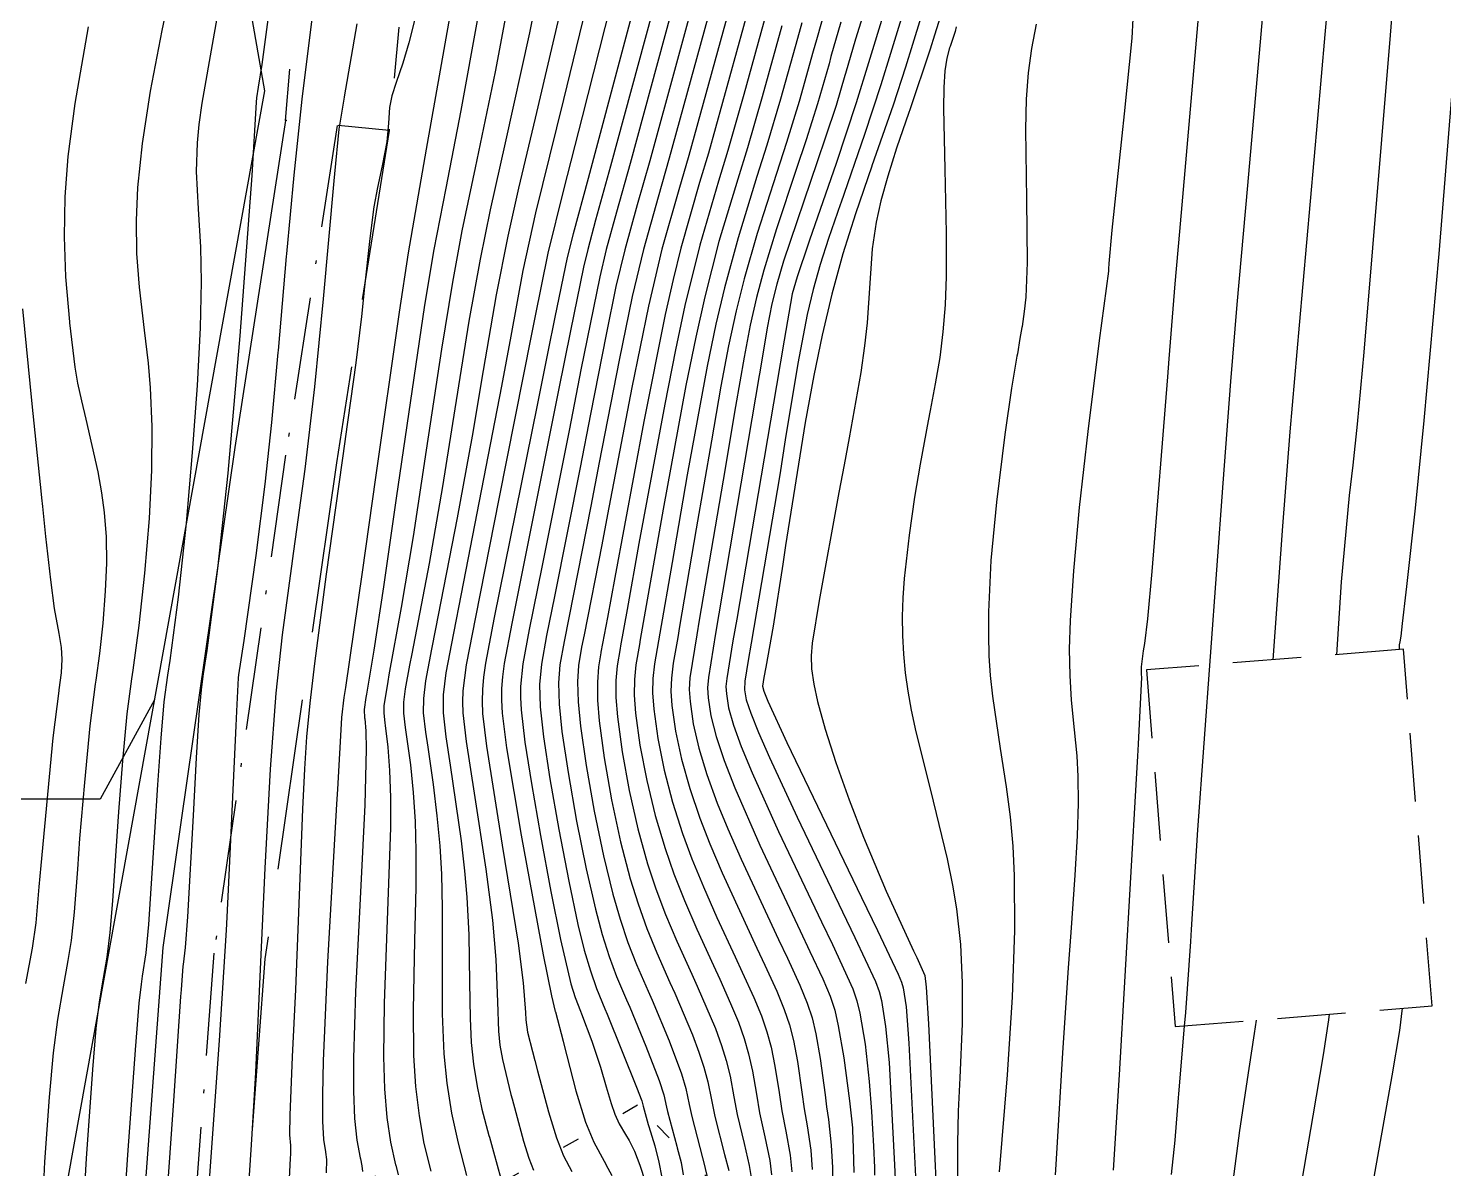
# Model space of a CAD drawing. Header units: metres. Extents: x 1233805 to 1234355, y 654698 to 655114.
# Drawn here: x 1234272.36 to 1234313.73, y 655046.68 to 655080.02 of the extents above; entities that cross this region are included whole.
import ezdxf

# ---------------------------------------------------------------- set-up
doc = ezdxf.new("R2010")
doc.units = ezdxf.units.M
for name, pattern in [('ИИDash_05_15', [2, 0.5, -1.5]), ('ИИDash_15_15', [3, 1.5, -1.5]), ('ИИDash_20_10', [3, 2, -1]), ('ИИDash_50_20', [7, 5, -2]), ('ИИDashDot_30_20', [5, 3, -1, 0, -1])]:
    doc.linetypes.add(name, pattern=pattern)
for name, color, linetype, lineweight in [('ИИ_ГОРИЗОНТАЛИ_ОСН', 32, 'Continuous', 25), ('ИИ_ГОРИЗОНТАЛИ_УТОЛЩ', 32, 'Continuous', 30), ('ИИ_ДОРОГИ_АД', 7, 'Continuous', 25), ('ИИ_ДОРОГИ_АД_ОСИ', 7, 'Continuous', 25), ('ИИ_ЛЭП_ВН', 250, 'Continuous', 25), ('ИИ_СТРОЕНИЕ', 7, 'Continuous', 25), ('ИИ_УГОДЬЯ', 7, 'Continuous', 25)]:
    doc.layers.add(name, color=color, linetype=linetype, lineweight=lineweight)

msp = doc.modelspace()

# ---------------------------------------------------------------- linework, layer by layer
at = {"layer": 'ИИ_ГОРИЗОНТАЛИ_ОСН'}
for points, elevation in [([(1234314.215, 655097.269), (1234313.323, 655095.848), (1234312.703, 655094.769), (1234312.211, 655093.778), (1234312.012, 655093.312), (1234311.842, 655092.863), (1234311.704, 655092.436), (1234311.581, 655091.991), (1234311.379, 655091.033), (1234311.228, 655089.971), (1234311.087, 655088.521), (1234311.059, 655088.2), (1234310.893, 655086.448), (1234310.673, 655084.371), (1234310.668, 655084.322), (1234310.544, 655083.105), (1234310.534, 655082.99), (1234310.257, 655079.838), (1234310.038, 655077.377), (1234309.502, 655071.333), (1234309.234, 655068.216), (1234309.017, 655065.463), (1234308.737, 655061.556)], 68.5), ([(1234313.859, 655095.084), (1234313.67, 655094.447), (1234313.526, 655093.735), (1234313.412, 655092.9), (1234313.285, 655091.617), (1234313.239, 655091.125), (1234312.681, 655085.751), (1234312.541, 655084.499), (1234312.538, 655084.472), (1234312.484, 655083.806), (1234312.477, 655083.722), (1234312.165, 655079.818), (1234311.392, 655070.55), (1234311.2, 655068.446), (1234311.071, 655067.25), (1234311.07, 655067.248), (1234310.969, 655066.358), (1234310.738, 655063.834), (1234310.593, 655061.705)], 69), ([(1234290.031, 655083.279), (1234288.545, 655077.424), (1234287.998, 655075.292), (1234287.545, 655073.439), (1234287.163, 655071.566), (1234287.057, 655071.026), (1234286.113, 655066.26), (1234285.427, 655062.804), (1234285.162, 655061.408), (1234285.063, 655060.645), (1234285.05, 655060.326), (1234285.059, 655060.006), (1234285.156, 655059.168), (1234285.392, 655057.653), (1234285.735, 655055.432), (1234285.928, 655053.944), (1234286.026, 655052.79), (1234286.07, 655051.555), (1234286.102, 655050.696), (1234286.146, 655050.288), (1234286.216, 655049.87), (1234286.466, 655048.848), (1234286.5, 655048.719), (1234286.606, 655048.323), (1234286.832, 655047.488), (1234286.986, 655046.987), (1234287.123, 655046.638)], 57), ([(1234290.804, 655083.455), (1234288.725, 655075.628), (1234288.287, 655074.003), (1234288.108, 655073.318), (1234287.75, 655071.574), (1234287.546, 655070.562), (1234287.229, 655068.997), (1234285.977, 655062.794), (1234285.722, 655061.457), (1234285.662, 655061.044), (1234285.63, 655060.69), (1234285.621, 655060.348), (1234285.636, 655059.99), (1234285.749, 655059.033), (1234286.214, 655056.139), (1234286.674, 655053.27), (1234286.824, 655052.114), (1234286.889, 655051.244), (1234286.901, 655051.026), (1234286.954, 655050.672), (1234287.095, 655050.106), (1234287.166, 655049.838), (1234287.243, 655049.543), (1234287.562, 655048.346), (1234287.797, 655047.579), (1234288.002, 655047.059), (1234288.245, 655046.599)], 57.5), ([(1234285.991, 655083.096), (1234284.999, 655077.615), (1234284.559, 655075.339), (1234284.217, 655073.547), (1234283.943, 655071.92), (1234283.114, 655066.285), (1234282.74, 655063.693), (1234282.458, 655061.836), (1234282.24, 655060.548), (1234282.223, 655060.454), (1234282.172, 655060.102), (1234282.19, 655059.845), (1234282.191, 655059.837), (1234282.225, 655059.467), (1234282.237, 655058.947), (1234282.195, 655057.315), (1234282.079, 655054.957), (1234281.927, 655051.857), (1234281.865, 655049.915), (1234281.865, 655048.947), (1234281.898, 655048.144), (1234281.962, 655047.51), (1234282.062, 655046.992), (1234282.068, 655046.968), (1234282.11, 655046.766), (1234282.126, 655046.599)], 54.5), ([(1234286.84, 655083.219), (1234286.005, 655078.748), (1234285.421, 655075.936), (1234285.035, 655074.091), (1234284.754, 655072.594), (1234284.433, 655070.64), (1234283.986, 655067.685), (1234283.604, 655065.159), (1234283.262, 655063.086), (1234282.9, 655061.112), (1234282.864, 655060.924), (1234282.75, 655060.211), (1234282.75, 655059.996), (1234282.783, 655059.71), (1234282.793, 655059.639), (1234282.872, 655058.999), (1234282.92, 655058.32), (1234282.944, 655057.533), (1234282.942, 655056.641), (1234282.851, 655053.944), (1234282.762, 655051.515), (1234282.744, 655049.951), (1234282.772, 655049.01), (1234282.84, 655048.177), (1234282.944, 655047.459), (1234283.095, 655046.795), (1234283.097, 655046.785), (1234283.167, 655046.499)], 55), ([(1234276.75, 655082.279), (1234276.258, 655079.952), (1234275.923, 655078.182), (1234275.687, 655076.65), (1234275.552, 655075.358), (1234275.51, 655074.393), (1234275.526, 655073.429), (1234275.598, 655072.447), (1234275.744, 655071.19), (1234275.86, 655070.226), (1234275.925, 655069.506), (1234275.971, 655068.375), (1234275.958, 655067.102), (1234275.887, 655065.69), (1234275.754, 655064.09), (1234275.591, 655062.56), (1234275.414, 655061.25), (1234275.377, 655061.003), (1234275.242, 655059.974), (1234275.111, 655058.602), (1234274.995, 655057.116), (1234274.92, 655055.975), (1234274.822, 655054.513), (1234274.742, 655053.583), (1234274.651, 655052.861), (1234274.52, 655052.082), (1234274.431, 655051.561), (1234274.334, 655050.779), (1234274.235, 655049.583), (1234274.049, 655046.982), (1234273.966, 655045.466)], 51), ([(1234278.235, 655082.406), (1234277.76, 655079.709), (1234277.43, 655077.823), (1234277.343, 655077.199), (1234277.291, 655076.672), (1234277.269, 655075.828), (1234277.326, 655074.743), (1234277.393, 655073.616), (1234277.411, 655072.609), (1234277.38, 655071.257), (1234277.293, 655069.577), (1234277.153, 655067.613), (1234276.972, 655065.549), (1234276.742, 655063.39), (1234276.495, 655061.538), (1234276.43, 655061.111), (1234276.325, 655060.325), (1234276.228, 655059.267), (1234276.132, 655057.9), (1234276.049, 655056.52), (1234275.876, 655053.814), (1234275.794, 655052.989), (1234275.691, 655052.303), (1234275.654, 655052.078), (1234275.589, 655051.522), (1234275.502, 655050.398), (1234275.502, 655050.392), (1234275.494, 655050.277), (1234275.262, 655047.086), (1234275.185, 655045.923)], 51.5), ([(1234289.025, 655082.146), (1234288, 655077.938), (1234287.187, 655074.618), (1234286.818, 655072.931), (1234286.459, 655071.014), (1234286.194, 655069.559), (1234285.013, 655063.483), (1234284.786, 655062.334), (1234284.567, 655061.173), (1234284.485, 655060.536), (1234284.482, 655060.003), (1234284.563, 655059.304), (1234284.689, 655058.471), (1234285.01, 655056.26), (1234285.112, 655055.39), (1234285.181, 655054.618), (1234285.238, 655053.518), (1234285.257, 655052.122), (1234285.27, 655051.078), (1234285.304, 655050.366), (1234285.37, 655049.73), (1234285.475, 655049.082), (1234285.618, 655048.424), (1234285.821, 655047.65), (1234285.835, 655047.601), (1234285.953, 655047.168), (1234286.175, 655046.396)], 56.5), ([(1234287.363, 655081.632), (1234287.012, 655079.881), (1234286.302, 655076.67), (1234285.863, 655074.714), (1234285.565, 655073.269), (1234285.239, 655071.451), (1234284.828, 655068.89), (1234284.467, 655066.626), (1234284.072, 655064.372), (1234283.57, 655061.731), (1234283.505, 655061.394), (1234283.377, 655060.704), (1234283.328, 655060.319), (1234283.328, 655059.998), (1234283.376, 655059.574), (1234283.406, 655059.37), (1234283.527, 655058.486), (1234283.609, 655057.673), (1234283.663, 655056.832), (1234283.688, 655055.967), (1234283.685, 655054.905), (1234283.649, 655053.337), (1234283.607, 655051.326), (1234283.622, 655049.988), (1234283.679, 655049.083), (1234283.781, 655048.224), (1234283.924, 655047.42), (1234284.122, 655046.608)], 55.5), ([(1234291.553, 655081.961), (1234289.95, 655076.064), (1234289.551, 655074.638), (1234289.25, 655073.545), (1234289.06, 655072.749), (1234288.513, 655070.031), (1234288.175, 655068.305), (1234287.365, 655064.264), (1234286.999, 655062.445), (1234286.812, 655061.434), (1234286.747, 655060.779), (1234286.745, 655060.449), (1234286.765, 655060.089), (1234286.877, 655059.144), (1234287.066, 655057.94), (1234287.33, 655056.422), (1234287.636, 655054.781), (1234287.917, 655053.378), (1234288.22, 655052.085), (1234288.345, 655051.679), (1234288.495, 655051.286), (1234288.529, 655051.203), (1234288.828, 655050.412), (1234289.084, 655049.643), (1234289.249, 655049.074), (1234289.392, 655048.584), (1234289.5, 655048.275), (1234289.63, 655047.993), (1234289.813, 655047.681), (1234289.923, 655047.5), (1234290.076, 655047.195), (1234290.236, 655046.785), (1234290.394, 655046.302)], 58.5), ([(1234292.054, 655081.756), (1234290.521, 655076.14), (1234290.158, 655074.859), (1234289.792, 655073.542), (1234289.536, 655072.464), (1234289.246, 655071.065), (1234288.791, 655068.733), (1234288.49, 655067.177), (1234287.739, 655063.41), (1234287.51, 655062.27), (1234287.356, 655061.424), (1234287.302, 655060.832), (1234287.32, 655060.176), (1234287.417, 655059.302), (1234287.604, 655058.08), (1234287.864, 655056.591), (1234288.156, 655055.083), (1234288.426, 655053.822), (1234288.611, 655053.072), (1234288.788, 655052.459), (1234288.968, 655051.946), (1234289.211, 655051.357), (1234289.28, 655051.195), (1234290.141, 655049.065), (1234290.29, 655048.661), (1234290.33, 655048.507), (1234290.331, 655048.503), (1234290.479, 655047.975), (1234290.497, 655047.917), (1234290.671, 655047.346), (1234290.793, 655046.866), (1234290.877, 655046.422)], 59), ([(1234292.535, 655081.474), (1234291.093, 655076.217), (1234290.765, 655075.076), (1234290.336, 655073.546), (1234290.012, 655072.179), (1234289.628, 655070.316), (1234289.049, 655067.323), (1234288.804, 655066.048), (1234288.16, 655062.786), (1234288.021, 655062.095), (1234287.9, 655061.412), (1234287.857, 655060.878), (1234287.874, 655060.258), (1234287.957, 655059.46), (1234288.135, 655058.259), (1234288.385, 655056.84), (1234288.665, 655055.443), (1234288.935, 655054.265), (1234289.132, 655053.529), (1234289.337, 655052.881), (1234289.554, 655052.297), (1234289.845, 655051.614), (1234289.939, 655051.399), (1234290.411, 655050.265), (1234290.795, 655049.26), (1234290.933, 655048.834), (1234291.017, 655048.474), (1234291.042, 655048.352), (1234291.311, 655047.336), (1234291.325, 655047.289), (1234291.441, 655046.865), (1234291.504, 655046.501)], 59.5), ([(1234280.758, 655081.161), (1234280.357, 655077.944), (1234280.116, 655075.724), (1234279.904, 655073.424), (1234279.904, 655073.422), (1234279.898, 655073.349), (1234279.662, 655070.6), (1234279.657, 655070.543), (1234279.472, 655068.492), (1234279.275, 655066.687), (1234279.007, 655064.606), (1234278.656, 655062.115), (1234278.503, 655061.114), (1234278.49, 655061.027), (1234278.441, 655060.056), (1234278.423, 655059.627), (1234278.293, 655056.708), (1234278.189, 655054.633), (1234278.149, 655053.841), (1234278.139, 655053.655), (1234277.94, 655050.423), (1234277.473, 655043.889)], 52.5), ([(1234283.859, 655081.102), (1234283.485, 655079.59), (1234283.308, 655078.996), (1234283.115, 655078.432), (1234282.985, 655078.04), (1234282.921, 655077.705), (1234282.885, 655077.244), (1234282.838, 655076.693), (1234282.699, 655075.999), (1234282.561, 655075.359), (1234282.46, 655074.793), (1234282.338, 655073.872), (1234282.187, 655072.454), (1234282.098, 655071.591), (1234281.935, 655070.234), (1234281.624, 655068.015), (1234281.622, 655068.005), (1234281.067, 655064.059), (1234280.722, 655061.443), (1234280.588, 655060.284), (1234280.495, 655059.305), (1234280.431, 655058.371), (1234280.373, 655057.19), (1234280.273, 655054.672), (1234280.164, 655051.916), (1234280.074, 655049.95), (1234280.001, 655048.244), (1234279.995, 655047.667), (1234280.019, 655047.357), (1234280.02, 655047.349), (1234280.024, 655047.204), (1234280.019, 655047.107), (1234280.013, 655046.985), (1234279.961, 655046.001)], 53.5), ([(1234293.47, 655080.809), (1234292.236, 655076.37), (1234291.98, 655075.509), (1234291.433, 655073.587), (1234291.207, 655072.673), (1234290.977, 655071.652), (1234290.347, 655068.524), (1234289.498, 655063.958), (1234289.286, 655062.789), (1234289.096, 655061.776), (1234289.094, 655061.764), (1234289.023, 655061.351), (1234288.993, 655060.905), (1234289, 655060.378), (1234289.046, 655059.773), (1234289.188, 655058.694), (1234289.406, 655057.458), (1234289.669, 655056.239), (1234289.953, 655055.151), (1234290.18, 655054.422), (1234290.437, 655053.705), (1234290.727, 655052.99), (1234291.114, 655052.119), (1234291.255, 655051.808), (1234291.771, 655050.592), (1234291.96, 655050.086), (1234292.104, 655049.65), (1234292.22, 655049.218), (1234292.328, 655048.692), (1234292.428, 655048.202), (1234292.711, 655047.092), (1234292.833, 655046.631)], 60.5), ([(1234293.93, 655080.452), (1234293.277, 655078.08), (1234292.807, 655076.447), (1234292.536, 655075.552), (1234291.987, 655073.678), (1234291.553, 655071.911), (1234291.277, 655070.621), (1234290.96, 655069.031), (1234290.205, 655064.959), (1234289.863, 655063.029), (1234289.671, 655061.963), (1234289.657, 655061.888), (1234289.571, 655061.382), (1234289.534, 655060.949), (1234289.535, 655060.456), (1234289.577, 655059.885), (1234289.713, 655058.87), (1234289.921, 655057.732), (1234290.177, 655056.616), (1234290.461, 655055.594), (1234290.704, 655054.863), (1234290.988, 655054.112), (1234291.314, 655053.334), (1234291.749, 655052.37), (1234291.913, 655052.012), (1234292.443, 655050.774), (1234292.623, 655050.284), (1234292.759, 655049.845), (1234292.872, 655049.38), (1234292.984, 655048.783), (1234293.081, 655048.259), (1234293.28, 655047.415), (1234293.432, 655046.777), (1234293.485, 655046.418)], 61), ([(1234295.693, 655080.712), (1234295.397, 655079.683), (1234295.304, 655079.346), (1234294.888, 655077.874), (1234294.521, 655076.676), (1234294.226, 655075.77), (1234293.663, 655074.017), (1234293.282, 655072.688), (1234293.051, 655071.754), (1234292.83, 655070.731), (1234292.605, 655069.558), (1234292.324, 655067.96), (1234291.884, 655065.381), (1234291.395, 655062.525), (1234291.34, 655062.209), (1234291.211, 655061.458), (1234291.157, 655061.022), (1234291.143, 655060.642), (1234291.169, 655060.223), (1234291.277, 655059.468), (1234291.453, 655058.649), (1234291.691, 655057.797), (1234291.988, 655056.923), (1234292.278, 655056.179), (1234292.64, 655055.325), (1234293.653, 655053.122), (1234293.887, 655052.625), (1234294.235, 655051.864), (1234294.455, 655051.333), (1234294.607, 655050.886), (1234294.723, 655050.43), (1234294.838, 655049.808), (1234294.97, 655048.914), (1234295.04, 655048.428), (1234295.124, 655047.931), (1234295.231, 655047.216), (1234295.269, 655046.658)], 62.5), ([(1234296.793, 655080.505), (1234296.535, 655079.695), (1234296.245, 655078.693), (1234296.229, 655078.636), (1234295.973, 655077.759), (1234295.664, 655076.829), (1234295.418, 655076.115), (1234294.434, 655073.205), (1234294.235, 655072.541), (1234294.094, 655071.961), (1234293.957, 655071.256), (1234293.737, 655069.96), (1234293.722, 655069.87), (1234292.545, 655062.899), (1234292.445, 655062.325), (1234292.237, 655061.038), (1234292.216, 655060.737), (1234292.231, 655060.448), (1234292.313, 655059.914), (1234292.467, 655059.31), (1234292.697, 655058.609), (1234293.006, 655057.809), (1234293.741, 655056.133), (1234294.918, 655053.631), (1234295.204, 655053.033), (1234295.58, 655052.225), (1234295.793, 655051.72), (1234295.929, 655051.311), (1234296.035, 655050.86), (1234296.193, 655049.923), (1234296.365, 655048.66), (1234296.446, 655047.876), (1234296.449, 655047.798), (1234296.466, 655047.295), (1234296.467, 655047.277), (1234296.486, 655046.565)], 63.5), ([(1234297.912, 655080.416), (1234297.557, 655079.278), (1234297.277, 655078.361), (1234296.8, 655076.909), (1234296.107, 655074.908), (1234296.099, 655074.888), (1234295.747, 655073.867), (1234295.507, 655073.113), (1234295.302, 655072.384), (1234295.125, 655071.647), (1234294.848, 655070.221), (1234294.483, 655067.984), (1234294.321, 655066.962), (1234293.491, 655062.04), (1234293.401, 655061.537), (1234293.298, 655060.934), (1234293.292, 655060.674), (1234293.346, 655060.39), (1234293.475, 655059.995), (1234293.7, 655059.434), (1234294.023, 655058.695), (1234294.833, 655056.957), (1234296.162, 655054.184), (1234296.52, 655053.441), (1234297.122, 655052.153), (1234297.233, 655051.861), (1234297.301, 655051.595), (1234297.419, 655050.838), (1234297.517, 655049.788), (1234297.68, 655046.795), (1234297.723, 655045.732)], 64.5), ([(1234299.074, 655080.523), (1234298.844, 655079.812), (1234298.723, 655079.405), (1234298.123, 655077.631), (1234298.096, 655077.554), (1234297.739, 655076.509), (1234297.481, 655075.692), (1234297.281, 655074.972), (1234297.141, 655074.352), (1234297.027, 655073.569), (1234296.958, 655072.562), (1234296.879, 655071.404), (1234296.802, 655070.738), (1234296.689, 655069.956), (1234296.357, 655068.048), (1234296.206, 655067.258), (1234296.05, 655066.442), (1234295.471, 655063.285), (1234295.268, 655062.038), (1234295.239, 655061.671), (1234295.255, 655061.292), (1234295.317, 655060.847), (1234295.426, 655060.335), (1234295.649, 655059.53), (1234295.964, 655058.551), (1234296.349, 655057.466), (1234296.773, 655056.367), (1234297.435, 655054.795), (1234298.236, 655053.045), (1234298.326, 655052.854), (1234298.568, 655052.33), (1234298.607, 655051.989), (1234298.669, 655050.915), (1234298.859, 655046.968), (1234298.918, 655045.716)], 65.5), ([(1234306.549, 655080.346), (1234306.186, 655076.079), (1234306.008, 655074.074), (1234305.872, 655072.542), (1234305.696, 655070.354), (1234305.656, 655069.832), (1234305.202, 655064.139), (1234305.076, 655062.754), (1234304.986, 655062.034), (1234304.95, 655061.815), (1234304.883, 655061.348), (1234304.892, 655061.123), (1234304.902, 655061.048), (1234304.802, 655059.087), (1234304.783, 655058.743), (1234304.745, 655058.078), (1234304.249, 655049.42), (1234304.066, 655046.633)], 67.5), ([(1234274.104, 655080.058), (1234273.723, 655077.819), (1234273.517, 655076.273), (1234273.427, 655075.092), (1234273.404, 655073.916), (1234273.448, 655072.751), (1234273.563, 655071.438), (1234273.564, 655071.432), (1234273.566, 655071.407), (1234273.717, 655070.11), (1234273.798, 655069.641), (1234273.909, 655069.13), (1234274.041, 655068.587), (1234274.393, 655067.052), (1234274.503, 655066.433), (1234274.578, 655065.866), (1234274.63, 655065.15), (1234274.641, 655064.381), (1234274.61, 655063.561), (1234274.536, 655062.631), (1234274.44, 655061.735), (1234274.334, 655060.961), (1234274.316, 655060.844), (1234274.159, 655059.623), (1234273.997, 655057.971), (1234273.858, 655056.331), (1234273.792, 655055.431), (1234273.697, 655054.183), (1234273.608, 655053.353), (1234273.518, 655052.762), (1234273.378, 655051.999), (1234273.208, 655051.044), (1234273.083, 655050.068), (1234272.967, 655048.774), (1234272.836, 655046.878), (1234272.783, 655045.808)], 50.5), ([(1234281.964, 655080.144), (1234281.588, 655078.008), (1234281.587, 655077.999), (1234281.435, 655077.067), (1234281.31, 655075.763), (1234281.292, 655075.554), (1234280.982, 655072.107), (1234280.725, 655069.533), (1234280.442, 655067.124), (1234280.075, 655064.449), (1234280.074, 655064.441), (1234279.78, 655062.285), (1234279.596, 655060.584), (1234279.426, 655058.361), (1234279.268, 655055.461), (1234279.146, 655052.727), (1234278.999, 655049.489), (1234278.887, 655047.535), (1234278.695, 655044.691)], 53), ([(1234294.389, 655080.086), (1234293.813, 655078.011), (1234293.378, 655076.523), (1234293.095, 655075.61), (1234292.544, 655073.78), (1234292.129, 655072.17), (1234291.867, 655070.99), (1234291.579, 655069.574), (1234290.911, 655065.959), (1234290.507, 655063.638), (1234290.246, 655062.15), (1234290.219, 655062.005), (1234290.118, 655061.412), (1234290.075, 655060.981), (1234290.071, 655060.526), (1234290.108, 655059.998), (1234290.235, 655059.059), (1234290.434, 655058.024), (1234290.683, 655057.003), (1234290.97, 655056.037), (1234291.229, 655055.303), (1234291.539, 655054.517), (1234291.9, 655053.677), (1234292.384, 655052.62), (1234292.571, 655052.216), (1234292.886, 655051.512), (1234293.114, 655050.958), (1234293.284, 655050.483), (1234293.414, 655050.04), (1234293.525, 655049.535), (1234293.642, 655048.856), (1234293.734, 655048.315), (1234293.885, 655047.615), (1234294.032, 655046.923), (1234294.08, 655046.504)], 61.5), ([(1234296.113, 655080.2), (1234295.821, 655079.188), (1234295.763, 655078.982), (1234295.428, 655077.812), (1234295.093, 655076.753), (1234294.802, 655075.884), (1234294.228, 655074.154), (1234293.858, 655072.946), (1234293.643, 655072.145), (1234293.46, 655071.336), (1234293.28, 655070.401), (1234293.03, 655068.96), (1234292.667, 655066.81), (1234291.97, 655062.712), (1234291.895, 655062.284), (1234291.697, 655061.033), (1234291.68, 655060.692), (1234291.7, 655060.336), (1234291.796, 655059.687), (1234291.961, 655058.976), (1234292.195, 655058.201), (1234292.497, 655057.366), (1234292.803, 655056.616), (1234293.191, 655055.728), (1234294.287, 655053.375), (1234294.545, 655052.829), (1234294.909, 655052.041), (1234295.124, 655051.522), (1234295.268, 655051.089), (1234295.377, 655050.625), (1234295.5, 655049.902), (1234295.646, 655048.841), (1234295.693, 655048.485), (1234295.746, 655048.116), (1234295.83, 655047.363), (1234295.864, 655046.713), (1234295.866, 655046.077)], 63), ([(1234298.444, 655080.336), (1234298.201, 655079.547), (1234298, 655078.883), (1234297.635, 655077.771), (1234297.018, 655075.995), (1234297.015, 655075.986), (1234296.537, 655074.593), (1234296.172, 655073.421), (1234295.846, 655072.24), (1234295.561, 655071.043), (1234295.319, 655069.866), (1234295.068, 655068.493), (1234294.495, 655064.898), (1234294.411, 655064.351), (1234294.127, 655062.543), (1234293.916, 655061.336), (1234293.857, 655061.036), (1234293.823, 655060.786), (1234293.859, 655060.64), (1234293.975, 655060.351), (1234294.532, 655059.138), (1234296.714, 655054.605), (1234297.178, 655053.646), (1234297.788, 655052.365), (1234297.886, 655052.13), (1234297.934, 655051.962), (1234298.014, 655051.407), (1234298.093, 655050.352), (1234298.298, 655046.255)], 65), ([(1234301.82, 655080.136), (1234301.679, 655079.427), (1234301.583, 655078.711), (1234301.526, 655077.94), (1234301.504, 655077.058), (1234301.534, 655075.012), (1234301.56, 655073.172), (1234301.517, 655072.16), (1234301.472, 655071.733), (1234301.405, 655071.301), (1234301.4, 655071.274), (1234301.345, 655070.945), (1234301.269, 655070.504), (1234301.256, 655070.435), (1234301.099, 655069.5), (1234300.902, 655068.138), (1234300.655, 655066.159), (1234300.498, 655064.456), (1234300.425, 655062.956), (1234300.421, 655062.287), (1234300.438, 655061.673), (1234300.476, 655061.095), (1234300.539, 655060.49), (1234300.767, 655058.962), (1234300.942, 655057.846), (1234301.054, 655056.967), (1234301.133, 655056.104), (1234301.179, 655055.241), (1234301.188, 655053.638), (1234301.119, 655051.692), (1234300.975, 655049.427), (1234300.739, 655046.584)], 66.5), ([(1234304.643, 655080.292), (1234304.617, 655079.724), (1234304.39, 655077.52), (1234304.321, 655076.872), (1234304.032, 655074.112), (1234303.946, 655073.137), (1234303.945, 655073.116), (1234303.937, 655073.014), (1234303.934, 655072.975), (1234303.936, 655072.954), (1234303.935, 655072.924), (1234303.935, 655072.921), (1234303.662, 655070.894), (1234303.328, 655068.226), (1234303.078, 655066.005), (1234302.905, 655064.158), (1234302.81, 655062.707), (1234302.787, 655061.87), (1234302.798, 655061.097), (1234302.841, 655060.371), (1234302.927, 655059.511), (1234303.004, 655058.748), (1234303.04, 655058.145), (1234303.047, 655057.364), (1234303.016, 655056.41), (1234302.949, 655055.26), (1234302.827, 655053.579), (1234302.75, 655052.547), (1234302.584, 655050.066), (1234302.392, 655046.805), (1234302.375, 655046.496)], 67), ([(1234313.957, 655078.033), (1234313.588, 655073.422), (1234313.154, 655068.553), (1234312.898, 655065.985), (1234312.641, 655063.695), (1234312.623, 655063.534), (1234312.517, 655062.614), (1234312.474, 655062.25), (1234312.446, 655062.078), (1234312.432, 655061.991), (1234312.433, 655061.853)], 69.5), ([(1234308.245, 655051.024), (1234308.192, 655050.63), (1234308.035, 655049.604), (1234307.762, 655047.8), (1234307.571, 655046.307), (1234307.481, 655045.486), (1234307.292, 655043.855), (1234307.167, 655043.058)], 68.5), ([(1234310.381, 655051.196), (1234310.363, 655051.033), (1234310.204, 655050.012), (1234309.901, 655048.224), (1234309.448, 655045.544), (1234309.165, 655043.747), (1234309.147, 655043.624)], 69), ([(1234312.521, 655051.368), (1234312.439, 655050.721), (1234312.215, 655049.395), (1234311.3, 655044.238)], 69.5)]:
    msp.add_lwpolyline(points, dxfattribs=dict(at, elevation=elevation))
at = {"layer": 'ИИ_ГОРИЗОНТАЛИ_УТОЛЩ'}
for points, elevation in [([(1234285.22, 655083.424), (1234283.992, 655076.482), (1234283.832, 655075.59), (1234283.458, 655073.456), (1234283.195, 655071.719), (1234282.507, 655066.885), (1234282.115, 655064.122), (1234281.629, 655060.742), (1234281.586, 655060.45), (1234281.51, 655059.866), (1234281.51, 655059.86), (1234281.394, 655057.774), (1234281.368, 655057.338), (1234281.107, 655052.724), (1234280.977, 655049.828), (1234280.954, 655048.84), (1234280.957, 655048.072), (1234280.986, 655047.528), (1234281.042, 655047.168), (1234281.044, 655047.159), (1234281.076, 655046.945), (1234281.065, 655046.56)], 54), ([(1234291.003, 655081.989), (1234289.379, 655075.987), (1234288.942, 655074.405), (1234288.709, 655073.553), (1234288.584, 655073.033), (1234288.206, 655071.17), (1234287.86, 655069.434), (1234287.096, 655065.636), (1234286.488, 655062.619), (1234286.268, 655061.443), (1234286.217, 655061.062), (1234286.192, 655060.721), (1234286.189, 655060.374), (1234286.21, 655059.998), (1234286.337, 655058.986), (1234286.764, 655056.432), (1234287.408, 655052.935), (1234287.647, 655051.733), (1234287.763, 655051.273), (1234287.767, 655051.26), (1234287.991, 655050.409), (1234288.013, 655050.319), (1234288.363, 655048.954), (1234288.646, 655048.037), (1234288.885, 655047.455), (1234289.189, 655046.895), (1234289.303, 655046.697), (1234289.414, 655046.476)], 58), ([(1234308.55, 655081.738), (1234308.221, 655077.959), (1234307.996, 655075.42), (1234307.687, 655071.937), (1234307.498, 655069.695), (1234307.271, 655066.716), (1234306.535, 655056.586), (1234306.351, 655053.672), (1234306.332, 655053.324), (1234306.181, 655051.247), (1234306.143, 655050.85), (1234305.976, 655048.866), (1234305.967, 655048.746), (1234305.869, 655047.517), (1234305.768, 655046.507)], 68), ([(1234279.505, 655081.373), (1234279.182, 655078.959), (1234279.076, 655078.295), (1234279.03, 655077.986), (1234279.023, 655077.853), (1234278.897, 655075.711), (1234278.541, 655071.03), (1234278.19, 655067.008), (1234277.893, 655064.222), (1234277.575, 655061.827), (1234277.472, 655061.144), (1234277.408, 655060.676), (1234277.347, 655059.956), (1234277.269, 655058.685), (1234277.176, 655057.001), (1234277.01, 655054.044), (1234276.944, 655053.145), (1234276.885, 655052.647), (1234276.877, 655052.596), (1234276.823, 655051.906), (1234276.811, 655051.713), (1234276.607, 655048.663), (1234276.269, 655043.962)], 52), ([(1234288.018, 655081.013), (1234287.174, 655077.388), (1234286.689, 655075.344), (1234286.376, 655073.943), (1234286.037, 655072.224), (1234285.656, 655070.013), (1234285.33, 655068.092), (1234284.891, 655065.704), (1234284.262, 655062.458), (1234284.145, 655061.864), (1234283.972, 655060.939), (1234283.907, 655060.428), (1234283.905, 655060.001), (1234283.97, 655059.439), (1234284.035, 655059), (1234284.193, 655057.907), (1234284.304, 655056.993), (1234284.385, 655056.12), (1234284.435, 655055.292), (1234284.458, 655054.291), (1234284.455, 655052.895), (1234284.455, 655051.205), (1234284.505, 655050.036), (1234284.593, 655049.177), (1234284.733, 655048.304), (1234284.92, 655047.427), (1234285.169, 655046.482)], 56), ([(1234293.005, 655081.153), (1234291.664, 655076.294), (1234291.372, 655075.292), (1234290.881, 655073.556), (1234290.488, 655071.894), (1234289.998, 655069.511), (1234289.287, 655065.804), (1234289.119, 655064.919), (1234288.606, 655062.29), (1234288.532, 655061.92), (1234288.444, 655061.393), (1234288.413, 655060.911), (1234288.429, 655060.329), (1234288.497, 655059.618), (1234288.662, 655058.461), (1234288.899, 655057.127), (1234289.17, 655055.828), (1234289.444, 655054.708), (1234289.656, 655053.978), (1234289.887, 655053.295), (1234290.14, 655052.645), (1234290.479, 655051.868), (1234290.597, 655051.604), (1234291.095, 655050.419), (1234291.45, 655049.455), (1234291.575, 655049.026), (1234291.68, 655048.553), (1234291.754, 655048.201), (1234292.143, 655046.698), (1234292.146, 655046.687), (1234292.215, 655046.402)], 60), ([(1234297.38, 655080.495), (1234296.913, 655079.009), (1234296.553, 655077.84), (1234295.972, 655076.067), (1234295.195, 655073.821), (1234295.165, 655073.735), (1234294.828, 655072.755), (1234294.689, 655072.251), (1234294.451, 655070.902), (1234294.231, 655069.573), (1234293.067, 655062.744), (1234292.955, 655062.111), (1234292.772, 655061.009), (1234292.752, 655060.773), (1234292.762, 655060.561), (1234292.83, 655060.149), (1234292.972, 655059.649), (1234293.199, 655059.019), (1234293.515, 655058.252), (1234294.289, 655056.541), (1234295.546, 655053.896), (1234295.862, 655053.237), (1234296.457, 655051.938), (1234296.581, 655051.588), (1234296.668, 655051.227), (1234296.816, 655050.317), (1234296.941, 655049.224), (1234297.009, 655048.348), (1234297.063, 655047.336), (1234297.088, 655046.717), (1234297.095, 655046.493)], 64), ([(1234294.973, 655080.178), (1234294.846, 655079.716), (1234294.35, 655077.941), (1234293.95, 655076.6), (1234293.658, 655075.682), (1234293.103, 655073.893), (1234292.705, 655072.429), (1234292.459, 655071.369), (1234292.203, 655070.143), (1234291.617, 655066.959), (1234291.177, 655064.401), (1234290.821, 655062.338), (1234290.781, 655062.113), (1234290.665, 655061.438), (1234290.616, 655061.005), (1234290.607, 655060.587), (1234290.639, 655060.111), (1234290.757, 655059.258), (1234290.944, 655058.331), (1234291.187, 655057.397), (1234291.479, 655056.48), (1234291.753, 655055.741), (1234292.09, 655054.921), (1234292.487, 655054.02), (1234293.019, 655052.871), (1234293.229, 655052.42), (1234293.561, 655051.688), (1234293.785, 655051.145), (1234293.946, 655050.684), (1234294.068, 655050.235), (1234294.181, 655049.68), (1234294.304, 655048.905), (1234294.387, 655048.372), (1234294.503, 655047.777), (1234294.631, 655047.07), (1234294.674, 655046.585)], 62), ([(1234299.48, 655080.062), (1234299.446, 655079.926), (1234299.303, 655079.486), (1234299.289, 655079.445), (1234299.203, 655079.142), (1234299.148, 655078.776), (1234299.115, 655078.289), (1234299.105, 655077.675), (1234299.146, 655075.896), (1234299.192, 655074.03), (1234299.192, 655072.758), (1234299.159, 655071.93), (1234299.095, 655071.141), (1234299.001, 655070.395), (1234298.868, 655069.62), (1234298.718, 655068.846), (1234298.658, 655068.541), (1234298.426, 655067.279), (1234298.265, 655066.314), (1234298.103, 655065.203), (1234297.957, 655063.935), (1234297.921, 655063.369), (1234297.905, 655062.818), (1234297.912, 655062.265), (1234297.941, 655061.719), (1234297.992, 655061.177), (1234298.066, 655060.639), (1234298.166, 655060.079), (1234298.3, 655059.45), (1234298.725, 655057.741), (1234299.22, 655055.734), (1234299.376, 655054.968), (1234299.491, 655054.275), (1234299.605, 655053.234), (1234299.657, 655052.117), (1234299.652, 655050.912), (1234299.587, 655049.332), (1234299.543, 655048.358), (1234299.518, 655047.413), (1234299.515, 655046.444)], 66), ([(1234272.193, 655071.811), (1234272.466, 655069.042), (1234272.738, 655066.395), (1234272.749, 655066.288), (1234272.774, 655066.04), (1234272.866, 655065.162), (1234273.005, 655063.897), (1234273.117, 655063.052), (1234273.25, 655062.324), (1234273.323, 655061.917), (1234273.34, 655061.578), (1234273.318, 655061.172), (1234273.253, 655060.673), (1234273.25, 655060.65), (1234273.076, 655059.271), (1234272.721, 655055.547), (1234272.67, 655054.923), (1234272.575, 655053.865), (1234272.474, 655053.122), (1234272.276, 655052.093)], 50)]:
    msp.add_lwpolyline(points, dxfattribs=dict(at, elevation=elevation))
at = {"layer": 'ИИ_ДОРОГИ_АД', "linetype": 'ИИDash_15_15'}
msp.add_lwpolyline([(1234281.827, 655108.185), (1234282.145, 655107.234), (1234283.298, 655102.555), (1234284.171, 655097.94), (1234284.306, 655092.175), (1234283.743, 655086.024), (1234282.906, 655077.029), (1234279.872, 655077.325), (1234280.918, 655088.9), (1234281.252, 655092.571), (1234281.358, 655098.025), (1234280.722, 655102.336), (1234280.154, 655103.607)], dxfattribs=at)
at = {"layer": 'ИИ_ДОРОГИ_АД'}
msp.add_lwpolyline([(1234279.872, 655077.325), (1234278.397, 655067.76), (1234276.293, 655053.142), (1234275.266, 655039.379), (1234273.932, 655029.016), (1234273.028, 655025.511)], dxfattribs=at)
at = {"layer": 'ИИ_ДОРОГИ_АД', "linetype": 'ИИDash_50_20'}
msp.add_lwpolyline([(1234282.906, 655077.029), (1234281.364, 655067.314), (1234279.277, 655052.816), (1234278.252, 655039.076), (1234276.892, 655028.51)], dxfattribs=at)
at = {"layer": 'ИИ_ДОРОГИ_АД_ОСИ', "linetype": 'ИИDashDot_30_20'}
msp.add_lwpolyline([(1234281.389, 655077.177), (1234279.88, 655067.537), (1234277.785, 655052.979), (1234276.759, 655039.228), (1234275.408, 655028.731), (1234274.965, 655027.015)], dxfattribs=at)
at = {"layer": 'ИИ_ЛЭП_ВН'}
for points in [[(1234274.151, 655107.462), (1234275.649, 655098.828), (1234279.258, 655078.184), (1234272.827, 655042.58), (1234274.667, 655026.783)], [(1234276.043, 655060.382), (1234274.457, 655057.478), (1234268.362, 655057.478)]]:
    msp.add_lwpolyline(points, dxfattribs=at)
at = {"layer": 'ИИ_СТРОЕНИЕ', "linetype": 'ИИDash_20_10'}
msp.add_lwpolyline([(1234305.042, 655061.259), (1234305.88, 655050.834), (1234313.39, 655051.437), (1234312.552, 655061.863), (1234305.042, 655061.259)], close=True, dxfattribs=at)
at = {"layer": 'ИИ_УГОДЬЯ', "linetype": 'ИИDash_05_15'}
msp.add_lwpolyline([(1234291.672, 655038.637), (1234291.883, 655040.253), (1234292.479, 655046.145), (1234290.167, 655048.532), (1234285.318, 655045.772), (1234282.494, 655046.472), (1234280.47, 655035.219), (1234277.568, 655033.761)], dxfattribs=at)

doc.saveas('drawing.dxf')
